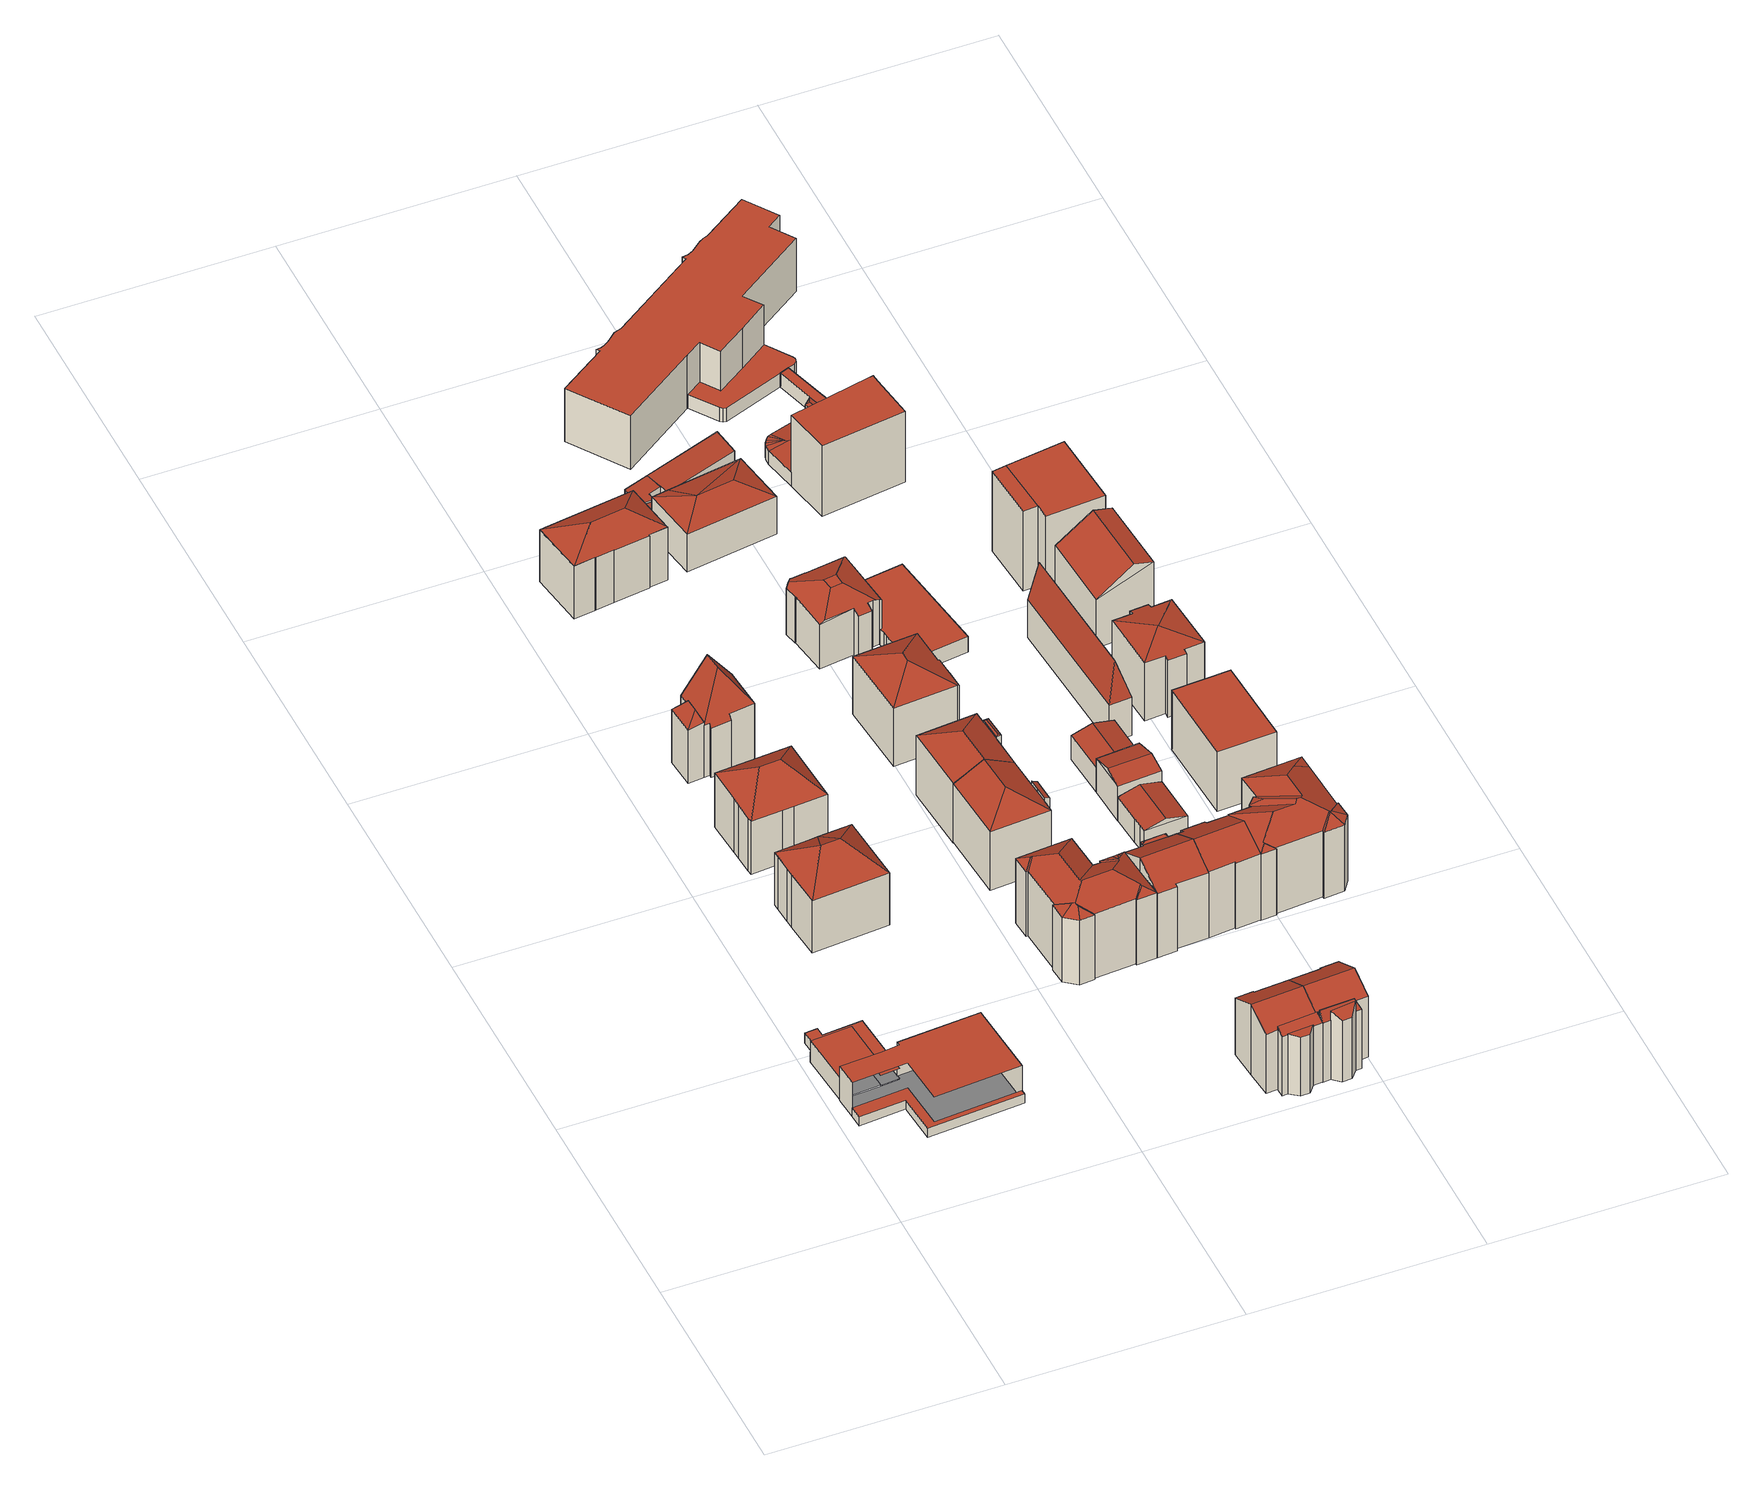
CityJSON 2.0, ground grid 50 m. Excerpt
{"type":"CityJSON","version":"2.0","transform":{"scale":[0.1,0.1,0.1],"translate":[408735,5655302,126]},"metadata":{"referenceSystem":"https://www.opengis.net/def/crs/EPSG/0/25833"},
"CityObjects":{
"building1":{"type":"Building","attributes":{"name":"St. Antonius","Gemeindeschluessel":14612000,"QualitaetDacherkennung":100,"Geometrietyp2DReferenz":"3000","function":"31001_3041","roofType":"9999"},"children":["building1-1","building1-2","building1-3","building1-4"]},
"building1-1":{"type":"BuildingPart","attributes":{"Dachtyp_tdc":"tdcPolyFlatRoof","Dachneigung":0,"QualitaetDacherkennung":100,"Geometrietyp2DReferenz":"3000","measuredHeight":2.23,"roofType":"1000"},"parents":["building1"],"geometry":[{"type":"MultiSurface","lod":"2","boundaries":[[[0,1,2,3]],[[1,4,5,2]],[[4,6,7,5]],[[6,8,9,7]],[[8,10,11,9]],[[10,8,6,4,1,0,12,13]],[[14,15,3,2,5,7,9,11]]],"semantics":{"surfaces":[{"type":"WallSurface"},{"type":"RoofSurface"},{"type":"GroundSurface"}],"values":[0,0,0,0,0,1,2]}}]},
"building1-2":{"type":"BuildingPart","attributes":{"Dachtyp_tdc":"tdcPolyFlatRoof","Dachneigung":0,"QualitaetDacherkennung":100,"Geometrietyp2DReferenz":"3000","measuredHeight":8.76,"roofType":"1000"},"parents":["building1"],"geometry":[{"type":"MultiSurface","lod":"2","boundaries":[[[16,17,18,19,20,11,10]],[[21,22,23,24,25,26]],[[22,27,0,3,23]],[[28,29,27,22,21,30,31,17,16]],[[11,20,32,33,24,23,3,15,14]]],"semantics":{"surfaces":[{"type":"WallSurface"},{"type":"RoofSurface"},{"type":"GroundSurface"}],"values":[0,0,0,1,2]}}]},
"building1-3":{"type":"BuildingPart","attributes":{"Dachtyp_tdc":"tdcPolyFlatRoof","Dachneigung":0,"QualitaetDacherkennung":100,"Geometrietyp2DReferenz":"3000","measuredHeight":5.41,"roofType":"1000"},"parents":["building1"],"geometry":[{"type":"MultiSurface","lod":"2","boundaries":[[[18,34,35,36,19]],[[34,18,37,38]],[[39,40,19,36]]],"semantics":{"surfaces":[{"type":"WallSurface"},{"type":"RoofSurface"},{"type":"GroundSurface"}],"values":[0,1,2]}}]},
"building1-4":{"type":"BuildingPart","attributes":{"Dachtyp_tdc":"tdcPolyFlatRoof","Dachneigung":0,"QualitaetDacherkennung":100,"Geometrietyp2DReferenz":"3000","measuredHeight":2.57,"roofType":"1000"},"parents":["building1"],"geometry":[{"type":"MultiSurface","lod":"2","boundaries":[[[35,41,42,43,36]],[[41,44,45,42]],[[44,46,47,45]],[[46,48,49,47]],[[48,50,51,49]],[[50,52,53,51]],[[52,26,25,53]],[[54,55,26,52,50,48,46,44,41,35,56]],[[57,43,42,45,47,49,51,53,25,58,59]]],"semantics":{"surfaces":[{"type":"WallSurface"},{"type":"RoofSurface"},{"type":"GroundSurface"}],"values":[0,0,0,0,0,0,0,1,2]}}]},
"building2":{"type":"Building","attributes":{"Dachtyp_tdc":"tdcFreeFormRoof","Gemeindeschluessel":14612000,"Dachneigung":34.08,"QualitaetDacherkennung":68,"Geometrietyp2DReferenz":"3000","measuredHeight":18.73,"function":"31001_9998","roofType":"5000"},"geometry":[{"type":"Solid","lod":"2","boundaries":[[[[60,61,62,63]],[[61,64,65,62]],[[64,66,67,65]],[[66,68,69,67]],[[68,70,71,69]],[[70,72,73,71]],[[72,74,75,73]],[[74,76,77,75]],[[76,60,63,77]],[[78,79,70]],[[72,80,81,82,83,84]],[[78,85,79]],[[85,80,79]],[[80,85,86,81]],[[70,79,80,72]],[[61,81,86,64]],[[64,86,85,66]],[[76,83,82,60]],[[74,84,83,76]],[[60,82,81,61]],[[66,85,78,68]],[[68,78,70]],[[72,84,74]],[[63,62,65,67,69,71,73,75,77]]]],"semantics":{"surfaces":[{"type":"WallSurface"},{"type":"RoofSurface"},{"type":"GroundSurface"}],"values":[[0,0,0,0,0,0,0,0,0,1,1,1,1,1,1,0,0,0,0,0,0,0,0,2]]}}]},
"building3":{"type":"Building","attributes":{"Dachtyp_tdc":"tdcHipRoof","Gemeindeschluessel":14612000,"Dachneigung":34.08,"QualitaetDacherkennung":71,"Geometrietyp2DReferenz":"3000","measuredHeight":18.84,"function":"31001_9998","roofType":"3200"},"geometry":[{"type":"Solid","lod":"2","boundaries":[[[[87,88,89,90]],[[88,91,92,89]],[[91,93,94,92]],[[93,95,96,94]],[[95,97,98,96]],[[97,99,100,98]],[[99,101,102,100]],[[101,103,104,102]],[[103,87,90,104]],[[99,97,105]],[[95,93,91,88,87,106]],[[97,95,106,105]],[[87,103,101,99,105,106]],[[90,89,92,94,96,98,100,102,104]]]],"semantics":{"surfaces":[{"type":"WallSurface"},{"type":"RoofSurface"},{"type":"GroundSurface"}],"values":[[0,0,0,0,0,0,0,0,0,1,1,1,1,2]]}}]},
"building4":{"type":"Building","attributes":{"Gemeindeschluessel":14612000,"Geometrietyp2DReferenz":"3000","function":"31001_9998","roofType":"9999"},"children":["building4-1","building4-2"]},
"building4-1":{"type":"BuildingPart","attributes":{"Dachtyp_tdc":"tdcHipAndGableRoof","Dachneigung":54.53,"QualitaetDacherkennung":69,"Geometrietyp2DReferenz":"3000","measuredHeight":21.55,"roofType":"5000"},"parents":["building4"],"geometry":[{"type":"MultiSurface","lod":"2","boundaries":[[[107,108,109,110]],[[108,111,112,109]],[[111,113,114,112]],[[113,115,116,114]],[[115,117,118,116]],[[117,119,120,118]],[[119,121,122,120]],[[123,124,125,126]],[[124,107,110,125]],[[121,119,117,115,113,111,127]],[[111,108,107,127]],[[107,124,123,121,127]],[[110,109,112,114,116,118,120,122,126,125]]],"semantics":{"surfaces":[{"type":"WallSurface"},{"type":"RoofSurface"},{"type":"GroundSurface"}],"values":[0,0,0,0,0,0,0,0,0,1,1,1,2]}}]},
"building4-2":{"type":"BuildingPart","attributes":{"Dachtyp_tdc":"tdcHipRoof","Dachneigung":50.1,"QualitaetDacherkennung":57,"Geometrietyp2DReferenz":"3000","measuredHeight":16.52,"roofType":"3200"},"parents":["building4"],"geometry":[{"type":"MultiSurface","lod":"2","boundaries":[[[128,122,121]],[[128,129,130,122]],[[129,131,132,130]],[[131,133,123,126,132]],[[133,131,134]],[[129,128,135]],[[131,129,135,134]],[[128,133,134,135]],[[126,122,130,132]]],"semantics":{"surfaces":[{"type":"WallSurface"},{"type":"RoofSurface"},{"type":"GroundSurface"}],"values":[0,0,0,0,1,1,1,1,2]}}]},
"building5":{"type":"Building","attributes":{"Dachtyp_tdc":"tdcFreeFormRoof","Gemeindeschluessel":14612000,"Dachneigung":26.34,"QualitaetDacherkennung":40,"Geometrietyp2DReferenz":"3000","measuredHeight":16.52,"function":"31001_9998","roofType":"5000"},"geometry":[{"type":"Solid","lod":"2","boundaries":[[[[136,137,138,139]],[[137,140,141,138]],[[140,142,143,141]],[[142,144,145,143]],[[144,146,147,145]],[[146,148,149,147]],[[148,150,151,149]],[[150,152,153,151]],[[152,154,155,153]],[[154,156,157,155]],[[158,140,137,159]],[[160,154,161]],[[162,154,160]],[[154,162,156]],[[160,159,137,136,162]],[[159,160,161,152,150,148,146,144,142,158]],[[142,140,158]],[[154,152,161]],[[136,156,162]],[[157,139,138,141,143,145,147,149,151,153,155]],[[156,136,139,157]]]],"semantics":{"surfaces":[{"type":"WallSurface"},{"type":"RoofSurface"},{"type":"GroundSurface"}],"values":[[0,0,0,0,0,0,0,0,0,0,1,1,1,1,1,1,0,0,0,2,0]]}}]},
"building6":{"type":"Building","attributes":{"Dachtyp_tdc":"tdcFreeFormRoof","Gemeindeschluessel":14612000,"Dachneigung":29.99,"QualitaetDacherkennung":60,"Geometrietyp2DReferenz":"3000","measuredHeight":20.24,"function":"31001_9998","roofType":"5000"},"geometry":[{"type":"Solid","lod":"2","boundaries":[[[[163,164,165,166,167]],[[163,167,168]],[[164,163,168,169]],[[170,171,172,165,164,169,173]],[[174,170,173,175]],[[174,175,176]],[[177,178,170,174,176,179]],[[177,179,180]],[[178,177,180,181]],[[182,183,171,170,178,181,184]],[[185,182,184,186]],[[185,186,187]],[[188,189,190,183,182,185,187,191]],[[188,191,192]],[[192,189,188]],[[193,189,192]],[[194,189,193]],[[189,194,195]],[[190,189,195,196]],[[197,198,199,200,201,202,203,204,205,206,207,208,209,210,211,212,213,214,215,216]],[[195,194,198,197]],[[194,193,199,198]],[[193,192,200,199]],[[192,191,201,200]],[[191,187,202,201]],[[187,186,203,202]],[[186,184,204,203]],[[184,181,205,204]],[[181,180,206,205]],[[180,179,207,206]],[[179,176,208,207]],[[176,175,209,208]],[[175,173,210,209]],[[173,169,211,210]],[[169,168,212,211]],[[168,167,213,212]],[[167,166,214,213]],[[166,217,215,214]],[[217,196,216,215]],[[196,195,197,216]],[[172,171,183,190,196,217]],[[165,172,217,166]]]],"semantics":{"surfaces":[{"type":"RoofSurface"},{"type":"GroundSurface"},{"type":"WallSurface"}],"values":[[0,0,0,0,0,0,0,0,0,0,0,0,0,0,0,0,0,0,0,1,2,2,2,2,2,2,2,2,2,2,2,2,2,2,2,2,2,2,2,2,0,0]]}}]},
"building7":{"type":"Building","attributes":{"Gemeindeschluessel":14612000,"Geometrietyp2DReferenz":"3000","function":"31001_9998","roofType":"9999"},"children":["building7-1","building7-2"]},
"building7-1":{"type":"BuildingPart","attributes":{"Dachtyp_tdc":"tdcPolyFlatRoof","Dachneigung":27.65,"QualitaetDacherkennung":46,"Geometrietyp2DReferenz":"3000","measuredHeight":16.18,"roofType":"2100"},"parents":["building7"],"geometry":[{"type":"MultiSurface","lod":"2","boundaries":[[[218,219,220,221,222]],[[223,224,225]],[[223,226,227,224]],[[226,218,222,227]],[[226,223,219,218]],[[222,221,224,227]]],"semantics":{"surfaces":[{"type":"WallSurface"},{"type":"RoofSurface"},{"type":"GroundSurface"}],"values":[0,0,0,0,1,2]}}]},
"building7-2":{"type":"BuildingPart","attributes":{"Dachtyp_tdc":"tdcHipAndGableRoof","Dachneigung":28.61,"QualitaetDacherkennung":65,"Geometrietyp2DReferenz":"3000","measuredHeight":18.64,"roofType":"5000"},"parents":["building7"],"geometry":[{"type":"MultiSurface","lod":"2","boundaries":[[[228,225,224,229]],[[220,230,231,221]],[[230,232,233,231]],[[232,234,235,233]],[[234,236,237,235]],[[236,228,229,237]],[[232,230,238]],[[230,220,225,228,236,238]],[[236,234,232,238]],[[229,224,221,231,233,235,237]]],"semantics":{"surfaces":[{"type":"WallSurface"},{"type":"RoofSurface"},{"type":"GroundSurface"}],"values":[0,0,0,0,0,0,1,1,1,2]}}]},
"building8":{"type":"Building","attributes":{"Gemeindeschluessel":14612000,"Geometrietyp2DReferenz":"3000","function":"31001_9998","roofType":"9999"},"children":["building8-1","building8-2","building8-3"]},
"building8-1":{"type":"BuildingPart","attributes":{"Dachtyp_tdc":"tdcPolyFlatRoof","Dachneigung":26.76,"QualitaetDacherkennung":54,"Geometrietyp2DReferenz":"3000","measuredHeight":16.3,"roofType":"2100"},"parents":["building8"],"geometry":[{"type":"MultiSurface","lod":"2","boundaries":[[[239,240,241,242]],[[240,243,244,245,241]],[[246,247,248,249,250]],[[247,251,252,248]],[[247,246,243,240,239,251]],[[242,241,245,249,248,252]]],"semantics":{"surfaces":[{"type":"WallSurface"},{"type":"RoofSurface"},{"type":"GroundSurface"}],"values":[0,0,0,0,1,2]}}]},
"building8-2":{"type":"BuildingPart","attributes":{"Dachtyp_tdc":"tdcGableRoof","Dachneigung":28.64,"QualitaetDacherkennung":62,"Geometrietyp2DReferenz":"3000","measuredHeight":18.33,"roofType":"3100"},"parents":["building8"],"geometry":[{"type":"MultiSurface","lod":"2","boundaries":[[[253,254,255,256]],[[254,257,258,255]],[[257,250,249,258]],[[244,259,260,245]],[[259,261,262,260]],[[261,263,264,262]],[[263,265,266,264]],[[265,253,256,266]],[[261,259,244,250,257]],[[257,254,253,265,263,261]],[[256,255,258,249,245,260,262,264,266]]],"semantics":{"surfaces":[{"type":"WallSurface"},{"type":"RoofSurface"},{"type":"GroundSurface"}],"values":[0,0,0,0,0,0,0,0,1,1,2]}}]},
"building8-3":{"type":"BuildingPart","attributes":{"Dachtyp_tdc":"tdcPolyFlatRoof","Dachneigung":13.44,"QualitaetDacherkennung":53,"Geometrietyp2DReferenz":"3000","measuredHeight":15.56,"roofType":"2100"},"parents":["building8"],"geometry":[{"type":"MultiSurface","lod":"2","boundaries":[[[267,252,251]],[[267,268,269,252]],[[268,270,271,269]],[[270,272,239,242,271]],[[272,270,268,267]],[[252,269,271,242]]],"semantics":{"surfaces":[{"type":"WallSurface"},{"type":"RoofSurface"},{"type":"GroundSurface"}],"values":[0,0,0,0,1,2]}}]},
"building9":{"type":"Building","attributes":{"Gemeindeschluessel":14612000,"Geometrietyp2DReferenz":"3000","function":"31001_9998","roofType":"9999"},"children":["building9-1","building9-2"]},
"building9-1":{"type":"BuildingPart","attributes":{"Dachtyp_tdc":"tdcHipAndGableRoof","Dachneigung":27.11,"QualitaetDacherkennung":59,"Geometrietyp2DReferenz":"3000","measuredHeight":18.7,"roofType":"5000"},"parents":["building9"],"geometry":[{"type":"MultiSurface","lod":"2","boundaries":[[[273,228,274,275]],[[228,276,277,274]],[[276,278,279,277]],[[278,280,281,279]],[[280,282,283,281]],[[282,284,285,283]],[[282,280,286]],[[280,278,276,286]],[[276,228,273,284,282,286]],[[274,277,279,281,283,285,275]]],"semantics":{"surfaces":[{"type":"WallSurface"},{"type":"RoofSurface"},{"type":"GroundSurface"}],"values":[0,0,0,0,0,0,1,1,1,2]}}]},
"building9-2":{"type":"BuildingPart","attributes":{"Dachtyp_tdc":"tdcFreeFormRoof","Dachneigung":26.53,"QualitaetDacherkennung":55,"Geometrietyp2DReferenz":"3000","measuredHeight":16.13,"roofType":"5000"},"parents":["building9"],"geometry":[{"type":"MultiSurface","lod":"2","boundaries":[[[287,288,289,285,284]],[[288,290,291,289]],[[290,292,273,275,291]],[[293,292,290]],[[294,293,290,288]],[[294,288,287]],[[293,294,287,292]],[[285,289,291,275]]],"semantics":{"surfaces":[{"type":"WallSurface"},{"type":"RoofSurface"},{"type":"GroundSurface"}],"values":[0,0,0,1,1,1,1,2]}}]},
"building10":{"type":"Building","attributes":{"Dachtyp_tdc":"tdcHipRoof","Gemeindeschluessel":14612000,"Dachneigung":27.75,"QualitaetDacherkennung":67,"Geometrietyp2DReferenz":"3000","measuredHeight":18.7,"function":"31001_9998","roofType":"3200"},"geometry":[{"type":"Solid","lod":"2","boundaries":[[[[295,296,297,298]],[[296,299,300,297]],[[299,301,302,300]],[[301,303,304,302]],[[303,305,306,304]],[[305,307,308,306]],[[307,309,310,308]],[[309,311,312,310]],[[311,313,314,312]],[[313,295,298,314]],[[305,303,315]],[[309,307,316]],[[303,301,299,296,295,313,311,309,316,315]],[[307,305,315,316]],[[298,297,300,302,304,306,308,310,312,314]]]],"semantics":{"surfaces":[{"type":"WallSurface"},{"type":"RoofSurface"},{"type":"GroundSurface"}],"values":[[0,0,0,0,0,0,0,0,0,0,1,1,1,1,2]]}}]},
"building11":{"type":"Building","attributes":{"Dachtyp_tdc":"tdcPolyFlatRoof","Gemeindeschluessel":14612000,"Dachneigung":3.18,"QualitaetDacherkennung":64,"Geometrietyp2DReferenz":"3000","measuredHeight":3.11,"function":"31001_9998","roofType":"2100"},"geometry":[{"type":"Solid","lod":"2","boundaries":[[[[317,318,319,320]],[[318,321,322,319]],[[321,323,324,322]],[[323,317,320,324]],[[323,321,318,317]],[[320,319,322,324]]]],"semantics":{"surfaces":[{"type":"WallSurface"},{"type":"RoofSurface"},{"type":"GroundSurface"}],"values":[[0,0,0,0,1,2]]}}]},
"building12":{"type":"Building","attributes":{"Gemeindeschluessel":14612000,"Geometrietyp2DReferenz":"3000","function":"31001_9998","roofType":"9999"},"children":["building12-1","building12-2"]},
"building12-1":{"type":"BuildingPart","attributes":{"Dachtyp_tdc":"tdcFreeFormRoof","Dachneigung":39.97,"QualitaetDacherkennung":19,"Geometrietyp2DReferenz":"3000","measuredHeight":17.16,"roofType":"5000"},"parents":["building12"],"geometry":[{"type":"MultiSurface","lod":"2","boundaries":[[[325,326,327,328,329]],[[326,330,331,327]],[[330,332,333,334,331]],[[335,332,330]],[[336,335,330,326]],[[336,326,325]],[[335,336,325,332]],[[328,327,331,334]]],"semantics":{"surfaces":[{"type":"WallSurface"},{"type":"RoofSurface"},{"type":"GroundSurface"}],"values":[0,0,0,1,1,1,1,2]}}]},
"building12-2":{"type":"BuildingPart","attributes":{"Dachtyp_tdc":"tdcGableRoof","Dachneigung":30.26,"QualitaetDacherkennung":67,"Geometrietyp2DReferenz":"3000","measuredHeight":20.39,"roofType":"3100"},"parents":["building12"],"geometry":[{"type":"MultiSurface","lod":"2","boundaries":[[[337,338,202,339]],[[338,340,341,202]],[[340,342,201,341]],[[342,343,344,201]],[[343,345,346,344]],[[345,329,328,346]],[[333,347,334]],[[347,348,349,334]],[[348,350,351,349]],[[350,352,353,351]],[[352,354,355,353]],[[354,337,339,355]],[[350,348,347,333,329,345,343,342,340]],[[340,338,337,354,352,350]],[[339,202,341,201,344,346,328,334,349,351,353,355]]],"semantics":{"surfaces":[{"type":"WallSurface"},{"type":"RoofSurface"},{"type":"GroundSurface"}],"values":[0,0,0,0,0,0,0,0,0,0,0,0,1,1,2]}}]},
"building13":{"type":"Building","attributes":{"Gemeindeschluessel":14612000,"Geometrietyp2DReferenz":"3000","function":"31001_9998","roofType":"9999"},"children":["building13-1","building13-2","building13-3"]},
"building13-1":{"type":"BuildingPart","attributes":{"Dachtyp_tdc":"tdcPolyFlatRoof","Dachneigung":52.59,"QualitaetDacherkennung":37,"Geometrietyp2DReferenz":"3000","measuredHeight":17.88,"roofType":"2100"},"parents":["building13"],"geometry":[{"type":"MultiSurface","lod":"2","boundaries":[[[356,357,358,359]],[[357,360,358]],[[361,362,363,364,365]],[[362,356,359,363]],[[362,361,357,356]],[[359,358,364,363]]],"semantics":{"surfaces":[{"type":"WallSurface"},{"type":"RoofSurface"},{"type":"GroundSurface"}],"values":[0,0,0,0,1,2]}}]},
"building13-2":{"type":"BuildingPart","attributes":{"Dachtyp_tdc":"tdcGableRoof","Dachneigung":28.46,"QualitaetDacherkennung":56,"Geometrietyp2DReferenz":"3000","measuredHeight":18.31,"roofType":"3100"},"parents":["building13"],"geometry":[{"type":"MultiSurface","lod":"2","boundaries":[[[366,257,367,368,369]],[[257,254,370,367]],[[254,371,372,370]],[[371,373,374,372]],[[373,375,376,374]],[[375,377,378,376]],[[377,379,380,378]],[[379,381,382,380]],[[381,383,384,385,382]],[[379,377,375,373,371,254,257]],[[257,366,383,381,379]],[[368,367,370,372,374,376,378,380,382,385]]],"semantics":{"surfaces":[{"type":"WallSurface"},{"type":"RoofSurface"},{"type":"GroundSurface"}],"values":[0,0,0,0,0,0,0,0,0,1,1,2]}}]},
"building13-3":{"type":"BuildingPart","attributes":{"Dachtyp_tdc":"tdcFreeFormRoof","Dachneigung":65.44,"QualitaetDacherkennung":19,"Geometrietyp2DReferenz":"3000","measuredHeight":17.58,"roofType":"5000"},"parents":["building13"],"geometry":[{"type":"MultiSurface","lod":"2","boundaries":[[[360,386,387,358]],[[386,388,389,387]],[[388,369,368,389]],[[384,390,391,385]],[[390,365,364,391]],[[390,384,392]],[[384,369,388,392]],[[388,386,360,365,390,392]],[[358,387,389,368,385,391,364]]],"semantics":{"surfaces":[{"type":"WallSurface"},{"type":"RoofSurface"},{"type":"GroundSurface"}],"values":[0,0,0,0,0,1,1,1,2]}}]},
"building14":{"type":"Building","attributes":{"Dachtyp_tdc":"tdcFreeFormRoof","Gemeindeschluessel":14612000,"Dachneigung":26,"QualitaetDacherkennung":47,"Geometrietyp2DReferenz":"3000","measuredHeight":14.31,"function":"31001_9998","roofType":"5000"},"geometry":[{"type":"Solid","lod":"2","boundaries":[[[[393,394,395,396]],[[394,397,398,395]],[[397,399,400,398]],[[399,401,402,400]],[[401,403,404,402]],[[403,405,406,404]],[[405,407,408,406]],[[407,409,410,408]],[[409,411,412,410]],[[411,413,414,412]],[[413,415,416,414]],[[415,417,418,416]],[[417,419,420,418]],[[419,421,422,420]],[[421,423,424,422]],[[423,425,426,424]],[[425,393,396,426]],[[411,409,427,428,429,430,419,417,415,413]],[[430,429,431,432,393,425,423,421]],[[431,433,434,401,399,397,394,432]],[[427,407,405,403,434,433,428]],[[429,428,433,431]],[[394,393,432]],[[403,401,434]],[[409,407,427]],[[421,419,430]],[[396,395,398,400,402,404,406,408,410,412,414,416,418,420,422,424,426]]]],"semantics":{"surfaces":[{"type":"WallSurface"},{"type":"RoofSurface"},{"type":"GroundSurface"}],"values":[[0,0,0,0,0,0,0,0,0,0,0,0,0,0,0,0,0,1,1,1,1,1,0,0,0,0,2]]}}]},
"building15":{"type":"Building","attributes":{"Dachtyp_tdc":"tdcFreeFormRoof","Gemeindeschluessel":14612000,"Dachneigung":18.46,"QualitaetDacherkennung":50,"Geometrietyp2DReferenz":"3000","measuredHeight":11.75,"function":"31001_9998","roofType":"5000"},"geometry":[{"type":"Solid","lod":"2","boundaries":[[[[435,436,437,438]],[[436,439,440,437]],[[439,441,442,440]],[[441,443,444,442]],[[443,435,438,444]],[[445,446,441,439]],[[445,439,436]],[[436,446,445]],[[435,446,436]],[[446,435,443]],[[446,443,441]],[[438,437,440,442,444]]]],"semantics":{"surfaces":[{"type":"WallSurface"},{"type":"RoofSurface"},{"type":"GroundSurface"}],"values":[[0,0,0,0,0,1,1,1,1,1,1,2]]}}]},
"building16":{"type":"Building","attributes":{"Gemeindeschluessel":14612000,"Geometrietyp2DReferenz":"3000","function":"31001_9998","roofType":"9999"},"children":["building16-1","building16-2"]},
"building16-1":{"type":"BuildingPart","attributes":{"Dachtyp_tdc":"tdcPolyFlatRoof","Dachneigung":4.88,"QualitaetDacherkennung":73,"Geometrietyp2DReferenz":"3000","measuredHeight":4.21,"roofType":"2100"},"parents":["building16"],"geometry":[{"type":"MultiSurface","lod":"2","boundaries":[[[447,448,449,450]],[[448,451,452,449]],[[451,453,454,452]],[[453,455,456,454]],[[455,457,456]],[[455,453,451,448,447]],[[450,449,452,454,456]]],"semantics":{"surfaces":[{"type":"WallSurface"},{"type":"RoofSurface"},{"type":"GroundSurface"}],"values":[0,0,0,0,0,1,2]}}]},
"building16-2":{"type":"BuildingPart","attributes":{"Dachtyp_tdc":"tdcPolyFlatRoof","Dachneigung":6.79,"QualitaetDacherkennung":62,"Geometrietyp2DReferenz":"3000","measuredHeight":4.2,"roofType":"2100"},"parents":["building16"],"geometry":[{"type":"MultiSurface","lod":"2","boundaries":[[[458,447,450,459]],[[457,460,461,456]],[[460,462,463,461]],[[462,464,465,463]],[[464,458,459,465]],[[464,462,460,457,447,458]],[[459,450,456,461,463,465]]],"semantics":{"surfaces":[{"type":"WallSurface"},{"type":"RoofSurface"},{"type":"GroundSurface"}],"values":[0,0,0,0,0,1,2]}}]},
"building17":{"type":"Building","attributes":{"Dachtyp_tdc":"tdcFreeFormRoof","Gemeindeschluessel":14612000,"Dachneigung":29.73,"QualitaetDacherkennung":51,"Geometrietyp2DReferenz":"3000","measuredHeight":20.38,"function":"31001_9998","roofType":"5000"},"geometry":[{"type":"Solid","lod":"2","boundaries":[[[[348,466,467,468]],[[466,469,470,467]],[[469,471,472,470]],[[471,473,474,472]],[[473,475,476,474]],[[475,477,478,476]],[[477,479,480,478]],[[479,481,482,480]],[[481,483,484,482]],[[483,348,468,484]],[[485,475,473,471,469,466,348,486]],[[479,477,485,486,483,481]],[[477,475,485]],[[348,483,486]],[[468,467,470,472,474,476,478,480,482,484]]]],"semantics":{"surfaces":[{"type":"WallSurface"},{"type":"RoofSurface"},{"type":"GroundSurface"}],"values":[[0,0,0,0,0,0,0,0,0,0,1,1,0,0,2]]}}]},
"building18":{"type":"Building","attributes":{"Dachtyp_tdc":"tdcFreeFormRoof","Gemeindeschluessel":14612000,"Dachneigung":15.62,"QualitaetDacherkennung":80,"Geometrietyp2DReferenz":"3000","measuredHeight":7.48,"function":"31001_9998","roofType":"5000"},"geometry":[{"type":"Solid","lod":"2","boundaries":[[[[487,488,489,490]],[[488,491,492,489]],[[491,493,494,492]],[[493,495,496,494]],[[495,497,498,496]],[[497,487,490,498]],[[499,487,497,500]],[[488,499,500,495,493,491]],[[488,487,499]],[[497,495,500]],[[490,489,492,494,496,498]]]],"semantics":{"surfaces":[{"type":"WallSurface"},{"type":"RoofSurface"},{"type":"GroundSurface"}],"values":[[0,0,0,0,0,0,1,1,0,0,2]]}}]},
"building19":{"type":"Building","attributes":{"Dachtyp_tdc":"tdcPolyFlatRoof","Gemeindeschluessel":14612000,"Dachneigung":0,"QualitaetDacherkennung":43,"Geometrietyp2DReferenz":"3000","measuredHeight":3.98,"function":"31001_9998","roofType":"1000"},"geometry":[{"type":"Solid","lod":"2","boundaries":[[[[501,502,503,504]],[[502,505,506,503]],[[505,507,508,506]],[[507,509,510,508]],[[509,511,512,510]],[[511,513,514,512]],[[513,515,516,514]],[[515,501,504,516]],[[515,513,511,509,507,505,502,501]],[[504,503,506,508,510,512,514,516]]]],"semantics":{"surfaces":[{"type":"WallSurface"},{"type":"RoofSurface"},{"type":"GroundSurface"}],"values":[[0,0,0,0,0,0,0,0,1,2]]}}]},
"building20":{"type":"Building","attributes":{"Dachtyp_tdc":"tdcGableRoof","Gemeindeschluessel":14612000,"Dachneigung":15.88,"QualitaetDacherkennung":89,"Geometrietyp2DReferenz":"3000","measuredHeight":10.04,"function":"31001_9998","roofType":"3100"},"geometry":[{"type":"Solid","lod":"2","boundaries":[[[[517,518,519,520]],[[518,521,522,519]],[[521,523,524,522]],[[523,517,520,524]],[[521,518,525]],[[517,523,526]],[[518,517,526,525]],[[523,521,525,526]],[[520,519,522,524]]]],"semantics":{"surfaces":[{"type":"WallSurface"},{"type":"RoofSurface"},{"type":"GroundSurface"}],"values":[[0,0,0,0,0,0,1,1,2]]}}]},
"building21":{"type":"Building","attributes":{"Dachtyp_tdc":"tdcGableRoof","Gemeindeschluessel":14612000,"Dachneigung":15.5,"QualitaetDacherkennung":80,"Geometrietyp2DReferenz":"3000","measuredHeight":7.54,"function":"31001_9998","roofType":"3100"},"geometry":[{"type":"Solid","lod":"2","boundaries":[[[[527,528,524,529]],[[528,530,522,524]],[[530,531,532,522]],[[531,527,529,532]],[[530,528,533]],[[527,531,534]],[[528,527,534,533]],[[531,530,533,534]],[[529,524,522,532]]]],"semantics":{"surfaces":[{"type":"WallSurface"},{"type":"RoofSurface"},{"type":"GroundSurface"}],"values":[[0,0,0,0,0,0,1,1,2]]}}]},
"building22":{"type":"Building","attributes":{"Dachtyp_tdc":"tdcFreeFormRoof","Gemeindeschluessel":14612000,"Dachneigung":27.2,"QualitaetDacherkennung":44,"Geometrietyp2DReferenz":"3000","measuredHeight":20.57,"function":"31001_9998","roofType":"5000"},"geometry":[{"type":"Solid","lod":"2","boundaries":[[[[535,536,537,538,539]],[[535,539,540]],[[541,535,540,542]],[[541,542,543]],[[536,535,541,543,544]],[[545,546,547,548,537,536,544,549]],[[545,549,550]],[[546,545,550,551]],[[547,546,551,552]],[[553,554,548,547,552,555]],[[553,555,556]],[[557,554,553,556,558]],[[559,560,561,562,563,564,565,566,567,568,569,570,571,572,573,574,575]],[[556,555,560,559]],[[555,552,561,560]],[[552,551,562,561]],[[551,550,563,562]],[[550,549,564,563]],[[549,544,565,564]],[[544,543,566,565]],[[543,542,567,566]],[[542,540,568,567]],[[540,539,569,568]],[[539,538,570,569]],[[538,576,571,570]],[[576,577,572,571]],[[577,578,573,572]],[[578,579,574,573]],[[579,558,575,574]],[[558,556,559,575]],[[580,557,558,579]],[[581,582,580,579,578]],[[581,578,577]],[[582,581,577,576]],[[537,548,554,557,580,582,576,538]]]],"semantics":{"surfaces":[{"type":"RoofSurface"},{"type":"GroundSurface"},{"type":"WallSurface"}],"values":[[0,0,0,0,0,0,0,0,0,0,0,0,1,2,2,2,2,2,2,2,2,2,2,2,2,2,2,2,2,2,0,0,0,0,0]]}}]},
"building23":{"type":"Building","attributes":{"Dachtyp_tdc":"tdcFreeFormRoof","Gemeindeschluessel":14612000,"Dachneigung":73.71,"QualitaetDacherkennung":4,"Geometrietyp2DReferenz":"3000","measuredHeight":18.34,"function":"31001_2463","roofType":"5000"},"geometry":[{"type":"Solid","lod":"2","boundaries":[[[[583,584,585,586]],[[584,587,588,585]],[[587,589,590,588]],[[589,583,586,590]],[[591,592,589,587]],[[591,587,584]],[[592,591,584,583]],[[592,583,589]],[[586,585,588,590]]]],"semantics":{"surfaces":[{"type":"WallSurface"},{"type":"RoofSurface"},{"type":"GroundSurface"}],"values":[[0,0,0,0,1,1,1,0,2]]}}]},
"building24":{"type":"Building","attributes":{"Dachtyp_tdc":"tdcPolyFlatRoof","Gemeindeschluessel":14612000,"Dachneigung":0,"QualitaetDacherkennung":0,"Geometrietyp2DReferenz":"3000","BezugspunktDach":"2000","measuredHeight":13.63,"function":"31001_9998"},"geometry":[{"type":"MultiSurface","lod":"2","boundaries":[[[593,594,595,596,597,598,599,600,601,602,603,604,605,606,607,608,609,610,611,612,613,614,615,616,617,618,619]],[[607,606,620,621]],[[606,605,622,620]],[[605,604,623,622]],[[604,603,624,623]],[[603,602,625,624]],[[602,601,626,625]],[[601,600,627,626]],[[600,599,628,627]],[[599,598,629,628]],[[598,597,630,629]],[[597,596,631,630]],[[596,595,632,631]],[[595,594,633,632]],[[594,593,634,633]],[[593,619,635,634]],[[619,618,636,635]],[[618,617,637,636]],[[617,616,638,637]],[[616,615,639,638]],[[615,614,640,639]],[[614,613,641,640]],[[613,612,642,641]],[[612,611,643,642]],[[611,610,644,643]],[[610,609,645,644]],[[609,608,646,645]],[[608,607,621,646]],[[635,636,637,638,639,640,641,642,643,644,645,646,621,620,622,623,624,625,626,627,628,629,630,631,632,633,634]]],"semantics":{"surfaces":[{"type":"RoofSurface"},{"type":"WallSurface"},{"type":"GroundSurface"}],"values":[0,1,1,1,1,1,1,1,1,1,1,1,1,1,1,1,1,1,1,1,1,1,1,1,1,1,1,1,2]}}]},
"building25":{"type":"Building","attributes":{"Dachtyp_tdc":"tdcPolyFlatRoof","Gemeindeschluessel":14612000,"Dachneigung":0,"QualitaetDacherkennung":58,"Geometrietyp2DReferenz":"3000","measuredHeight":3.51,"function":"31001_9998","roofType":"1000"},"geometry":[{"type":"Solid","lod":"2","boundaries":[[[[647,648,649,650]],[[648,651,652,649]],[[651,653,654,652]],[[653,655,656,654]],[[655,657,658,656]],[[657,659,660,658]],[[659,661,662,660]],[[661,663,664,662]],[[663,665,666,664]],[[665,667,668,666]],[[667,669,670,668]],[[669,671,672,670]],[[671,673,674,672]],[[673,647,650,674]],[[673,671,669,667,665,663,661,659,657,655,653,651,648,647]],[[650,649,652,654,656,658,660,662,664,666,668,670,672,674]]]],"semantics":{"surfaces":[{"type":"WallSurface"},{"type":"RoofSurface"},{"type":"GroundSurface"}],"values":[[0,0,0,0,0,0,0,0,0,0,0,0,0,0,1,2]]}}]},
"building26":{"type":"Building","attributes":{"Dachtyp_tdc":"tdcPolyFlatRoof","Gemeindeschluessel":14612000,"Dachneigung":0,"QualitaetDacherkennung":60,"Geometrietyp2DReferenz":"3000","measuredHeight":15.43,"function":"31001_9998","roofType":"1000"},"geometry":[{"type":"Solid","lod":"2","boundaries":[[[[675,676,677,678]],[[676,679,680,677]],[[679,681,682,680]],[[681,675,678,682]],[[681,679,676,675]],[[678,677,680,682]]]],"semantics":{"surfaces":[{"type":"WallSurface"},{"type":"RoofSurface"},{"type":"GroundSurface"}],"values":[[0,0,0,0,1,2]]}}]},
"building27":{"type":"Building","attributes":{"Gemeindeschluessel":14612000,"Geometrietyp2DReferenz":"3000","function":"31001_9998","roofType":"9999"},"children":["building27-1","building27-2","building27-3"]},
"building27-1":{"type":"BuildingPart","attributes":{"Dachtyp_tdc":"tdcPolyFlatRoof","Dachneigung":0,"QualitaetDacherkennung":61,"Geometrietyp2DReferenz":"3000","measuredHeight":3.55,"roofType":"1000"},"parents":["building27"],"geometry":[{"type":"MultiSurface","lod":"2","boundaries":[[[683,684,685,649]],[[684,686,687,685]],[[688,689,652,690,691]],[[689,683,649,652]],[[689,688,692,686,684,683]],[[649,685,687,693,690,652]]],"semantics":{"surfaces":[{"type":"WallSurface"},{"type":"RoofSurface"},{"type":"GroundSurface"}],"values":[0,0,0,0,1,2]}}]},
"building27-2":{"type":"BuildingPart","attributes":{"Dachtyp_tdc":"tdcFreeFormRoof","Dachneigung":11.13,"QualitaetDacherkennung":13,"Geometrietyp2DReferenz":"3000","measuredHeight":4.62,"roofType":"5000"},"parents":["building27"],"geometry":[{"type":"MultiSurface","lod":"2","boundaries":[[[694,695,696,687]],[[697,698,699,700]],[[698,701,702,699]],[[701,703,704,702]],[[703,705,706,704]],[[707,708,709,710,711,712,713,694,714,715]],[[708,716,709]],[[716,705,717,710,709]],[[705,703,718,717]],[[703,701,718]],[[701,698,711,710,717,718]],[[698,697,712,711]],[[697,695,713,712]],[[695,694,713]],[[714,691,719,715]],[[691,720,719]],[[720,707,715,719]],[[693,687,696,700,699,702,704,706,721,722,723,724,690]],[[705,716,721,706]],[[716,708,722,721]],[[708,707,723,722]],[[707,720,724,723]],[[720,691,690,724]]],"semantics":{"surfaces":[{"type":"WallSurface"},{"type":"RoofSurface"},{"type":"GroundSurface"}],"values":[0,0,0,0,0,1,1,1,1,1,1,1,1,1,1,1,1,2,0,0,0,0,0]}}]},
"building27-3":{"type":"BuildingPart","attributes":{"Dachtyp_tdc":"tdcPolyFlatRoof","Dachneigung":0,"QualitaetDacherkennung":55,"Geometrietyp2DReferenz":"3000","measuredHeight":18.12,"roofType":"1000"},"parents":["building27"],"geometry":[{"type":"MultiSurface","lod":"2","boundaries":[[[725,726,697,700,727]],[[728,729,730,696,695]],[[729,731,732,730]],[[731,733,734,732]],[[733,725,727,734]],[[733,731,729,728,726,725]],[[727,700,696,730,732,734]]],"semantics":{"surfaces":[{"type":"WallSurface"},{"type":"RoofSurface"},{"type":"GroundSurface"}],"values":[0,0,0,0,0,1,2]}}]},
"building28":{"type":"Building","attributes":{"Dachtyp_tdc":"tdcTentRoof","Gemeindeschluessel":14612000,"Dachneigung":12.35,"QualitaetDacherkennung":74,"Geometrietyp2DReferenz":"3000","measuredHeight":16.34,"function":"31001_9998","roofType":"3500"},"geometry":[{"type":"Solid","lod":"2","boundaries":[[[[735,736,737,738]],[[736,739,740,737]],[[739,741,742,740]],[[741,743,744,742]],[[743,745,746,744]],[[745,747,748,746]],[[747,749,750,748]],[[749,751,752,750]],[[751,753,754,752]],[[753,755,756,754]],[[755,757,758,756]],[[757,735,738,758]],[[743,741,739,736,735,757,759]],[[745,743,759]],[[755,753,751,749,747,745,759]],[[757,755,759]],[[738,737,740,742,744,746,748,750,752,754,756,758]]]],"semantics":{"surfaces":[{"type":"WallSurface"},{"type":"RoofSurface"},{"type":"GroundSurface"}],"values":[[0,0,0,0,0,0,0,0,0,0,0,0,1,1,1,1,2]]}}]},
"building29":{"type":"Building","attributes":{"Dachtyp_tdc":"tdcGableRoof","Gemeindeschluessel":14612000,"Dachneigung":35.52,"QualitaetDacherkennung":10,"Geometrietyp2DReferenz":"3000","measuredHeight":18.22,"function":"31001_9998","roofType":"3100"},"geometry":[{"type":"Solid","lod":"2","boundaries":[[[[760,761,762,763]],[[761,764,765,762]],[[764,766,767,765]],[[766,760,763,767]],[[764,761,768]],[[760,766,769]],[[761,760,769,768]],[[766,764,768,769]],[[763,762,765,767]]]],"semantics":{"surfaces":[{"type":"WallSurface"},{"type":"RoofSurface"},{"type":"GroundSurface"}],"values":[[0,0,0,0,0,0,1,1,2]]}}]},
"building30":{"type":"Building","attributes":{"Gemeindeschluessel":14612000,"Geometrietyp2DReferenz":"3000","function":"31001_9998","roofType":"9999"},"children":["building30-1","building30-2"]},
"building30-1":{"type":"BuildingPart","attributes":{"Dachtyp_tdc":"tdcPolyFlatRoof","Dachneigung":0,"QualitaetDacherkennung":74,"Geometrietyp2DReferenz":"3000","measuredHeight":20.69,"roofType":"1000"},"parents":["building30"],"geometry":[{"type":"MultiSurface","lod":"2","boundaries":[[[770,771,772,773]],[[774,775,776,777]],[[774,778,779,775]],[[778,770,773,779]],[[778,774,777,771,770]],[[773,772,776,775,779]]],"semantics":{"surfaces":[{"type":"WallSurface"},{"type":"RoofSurface"},{"type":"GroundSurface"}],"values":[0,0,0,0,1,2]}}]},
"building30-2":{"type":"BuildingPart","attributes":{"Dachtyp_tdc":"tdcPolyFlatRoof","Dachneigung":0,"QualitaetDacherkennung":64,"Geometrietyp2DReferenz":"3000","measuredHeight":20.62,"roofType":"1000"},"parents":["building30"],"geometry":[{"type":"MultiSurface","lod":"2","boundaries":[[[771,780,781,772]],[[780,782,783,781]],[[782,777,776,783]],[[777,782,780,771]],[[772,781,783,776]]],"semantics":{"surfaces":[{"type":"WallSurface"},{"type":"RoofSurface"},{"type":"GroundSurface"}],"values":[0,0,0,1,2]}}]}
},
"vertices":[
[338,201,55],[339,190,55],[339,190,32],[338,201,32],[131,174,55],[131,174,32],[124,264,55],[124,264,32],[24,256,55],[24,256,32],[22,285,55],[22,285,32],[149,186,55],[141,294,55],[141,294,32],[149,186,32],
[22,285,120],[18,336,120],[18,336,90],[18,336,35],[18,336,32],[146,356,120],[325,370,120],[325,370,32],[146,356,32],[146,356,34],[146,356,60],[338,201,120],[141,294,120],[149,186,120],[147,346,120],[106,342,120],[106,342,32],[147,346,32],
[9,454,90],[9,454,60],[9,454,35],[106,342,90],[97,461,90],[97,461,35],[106,342,35],
[9,457,60],[9,457,34],[9,454,34],[25,458,60],[25,458,34],[21,510,60],[21,510,34],[48,512,60],[48,512,34],[49,492,60],[49,492,34],[135,498,60],[135,498,34],[106,342,60],[147,346,60],[97,461,60],[97,461,34],[147,346,34],[106,342,34],
[129,891,155],[128,903,155],[128,903,21],[129,891,21],[199,909,155],[199,909,21],[221,911,155],[221,911,21],[294,917,155],[294,917,21],[307,765,155],[307,765,21],[140,751,155],[140,751,21],[133,832,155],[133,832,21],[132,851,155],[132,851,21],[294,917,157],[237,838,208],[194,835,208],[128,903,157],[129,891,157],[132,851,156],[133,832,156],[221,911,157],[199,909,157],
[122,1001,156],[121,1012,156],[121,1012,20],[122,1001,20],[118,1051,157],[118,1051,20],[117,1070,158],[117,1070,20],[111,1151,160],[111,1151,20],[275,1163,160],[275,1163,20],[286,1013,156],[286,1013,20],[214,1008,156],[214,1008,20],[190,1006,156],[190,1006,20],[220,1086,209],[174,1083,209],
[200,1392,231],[252,1396,158],[252,1396,15],[200,1392,15],[259,1302,158],[259,1302,15],[205,1298,155],[205,1298,15],[206,1290,144],[206,1290,15],[163,1287,142],[163,1287,15],[162,1293,150],[162,1293,15],[150,1292,150],[150,1292,15],[145,1358,150],[143,1387,150],[143,1387,15],[145,1358,15],[203,1350,231],
[150,1292,157],[116,1289,152],[116,1289,15],[111,1356,152],[111,1356,15],[145,1358,157],[137,1338,180],[139,1309,180],
[95,1928,147],[291,1957,147],[291,1957,13],[95,1928,13],[309,1834,148],[309,1834,13],[268,1828,149],[268,1828,13],[268,1826,148],[268,1826,13],[190,1815,148],[190,1815,13],[190,1816,148],[190,1816,13],[150,1810,149],[150,1810,13],[148,1810,149],[148,1810,13],[102,1803,148],[102,1803,13],[83,1926,147],[83,1926,13],[309,1834,149],[244,1887,178],[167,1875,178],[103,1803,149],[84,1926,147],
[552,653,201],[555,653,201],[595,619,223],[649,682,189],[529,673,189],[532,630,189],[536,630,189],[576,497,206],[605,531,224],[602,534,223],[544,524,189],[570,499,204],[541,524,189],[544,485,189],[578,489,203],[576,495,205],[571,464,189],[604,467,189],[604,470,189],[713,500,201],[671,536,224],[693,477,189],[714,496,201],[694,473,189],[737,476,189],[714,593,197],[702,578,204],[702,573,204],[726,607,189],[713,606,189],[701,605,189],[676,603,189],[673,603,189],[674,598,189],[673,603,22],[676,603,22],[701,605,22],[713,606,22],[726,607,22],[737,476,22],[694,473,22],[693,477,22],[604,470,22],[604,467,22],[571,464,22],[544,485,22],[541,524,22],[544,524,22],[536,630,22],[532,630,22],[529,673,22],[649,682,22],[656,597,22],[674,598,22],[656,597,189],
[661,815,177],[650,814,183],[650,814,173],[650,814,22],[661,815,22],[646,867,183],[646,867,22],[646,867,173],[658,868,177],[658,868,22],
[641,939,173],[641,939,22],[652,786,173],[652,786,22],[521,777,172],[521,777,22],[510,930,172],[510,930,22],[577,935,208],[577,935,22],[583,846,208],
[813,24,175],[801,23,175],[801,23,23],[813,24,23],[800,43,186],[800,43,176],[800,43,23],[885,50,186],[887,28,175],[887,28,23],[885,50,23],[885,50,176],[867,27,175],[867,27,23],
[803,163,173],[877,168,173],[877,168,23],[803,163,23],[881,108,206],[881,108,23],[775,41,175],[775,41,23],[770,100,206],[770,100,23],[765,165,170],[765,165,23],[803,168,170],[803,168,23],
[867,27,178],[853,10,174],[853,10,23],[833,8,174],[833,8,23],[813,24,178],
[636,1012,173],[641,939,20],[636,1012,20],[578,935,207],[578,935,20],[510,930,173],[510,930,20],[499,1082,173],[499,1082,20],[630,1093,173],[630,1093,20],[632,1065,173],[632,1065,20],[571,1025,207],
[632,1065,179],[642,1066,179],[642,1066,20],[646,1013,179],[646,1013,20],[636,1012,179],[641,1017,181],[637,1060,181],
[628,1266,166],[630,1238,166],[630,1238,18],[628,1266,18],[631,1224,166],[631,1224,18],[634,1186,166],[634,1186,18],[630,1185,168],[630,1185,18],[493,1175,167],[493,1175,18],[480,1341,167],[480,1341,18],[618,1351,168],[618,1351,18],[624,1267,168],[624,1267,18],[628,1268,166],[628,1268,18],[555,1251,205],[554,1274,205],
[368,1970,42],[332,1964,44],[332,1964,13],[368,1970,13],[324,2015,44],[324,2015,13],[360,2020,42],[360,2020,13],
[766,611,189],[766,621,189],[766,621,22],[766,611,22],[766,611,188],[819,624,189],[819,624,22],[820,615,189],[820,615,187],[820,615,22],[815,619,193],[771,616,193],
[780,479,187],[737,476,187],[780,479,22],[731,543,226],[731,543,22],[726,607,188],[754,609,188],[754,609,22],[766,610,188],[766,610,22],[820,615,188],[839,617,187],[839,617,22],[845,552,226],[845,552,22],[850,489,189],[850,489,22],[780,485,190],[780,485,22],
[922,15,179],[905,30,199],[905,30,22],[922,15,22],[905,30,174],[958,34,201],[943,16,179],[943,16,22],[958,34,22],[958,34,174],
[885,51,179],[881,108,22],[885,51,22],[885,51,174],[877,168,22],[946,172,174],[946,172,22],[946,177,171],[946,177,22],[986,180,171],[986,180,22],[986,176,173],[986,176,22],[991,116,206],[991,116,22],[995,59,179],[995,59,22],[970,57,179],[970,57,174],[970,57,22],
[887,28,174],[887,28,22],[886,40,199],[886,40,22],[971,35,174],[971,35,22],[960,45,198],
[455,1602,132],[472,1624,134],[472,1624,14],[455,1602,14],[474,1623,134],[474,1623,14],[504,1627,134],[504,1627,14],[505,1626,134],[505,1626,14],[593,1639,133],[593,1639,14],[611,1506,127],[611,1506,14],[607,1506,129],[607,1506,14],[593,1504,133],[593,1504,14],[580,1502,133],[580,1502,14],[582,1489,127],[582,1489,14],[582,1485,126],[582,1485,14],[553,1481,126],[553,1481,14],[550,1498,133],[550,1498,14],[474,1487,128],[474,1487,14],[462,1573,132],[462,1573,14],[461,1573,132],[461,1573,14],[598,1504,133],[549,1550,156],[523,1546,156],[486,1489,133],[518,1572,157],[464,1613,137],[547,1576,157],[591,1638,134],
[368,1970,109],[531,1996,109],[531,1996,12],[368,1970,12],[551,1871,109],[551,1871,12],[352,1840,109],[352,1840,12],[332,1964,109],[332,1964,12],[485,1925,130],[404,1912,130],
[373,2080,53],[544,2140,53],[544,2140,11],[373,2080,11],[555,2082,48],[555,2082,11],[392,2025,48],[392,2025,11],[385,2045,50],[385,2045,11],[385,2045,48],
[318,2060,53],[318,2060,11],[358,2035,48],[358,2035,11],[360,2020,46],[360,2020,11],[324,2015,47],[324,2015,11],
[853,617,188],[853,617,21],[839,617,21],[852,628,182],[852,628,21],[903,631,182],[903,631,21],[904,622,188],[904,622,21],[949,625,188],[949,625,21],[961,497,191],[961,497,21],[907,492,190],[907,492,21],[907,495,192],[907,495,21],[850,489,192],[850,489,21],[955,561,225],[845,552,225],
[923,758,84],[830,752,84],[830,752,23],[923,758,23],[829,770,84],[829,770,23],[827,790,84],[827,790,23],[822,860,84],[822,860,23],[916,867,84],[916,867,23],[877,755,97],[869,863,97],
[607,1506,53],[611,1506,53],[611,1506,13],[607,1506,13],[593,1639,53],[593,1639,13],[719,1657,53],[719,1657,13],[753,1420,53],[753,1420,13],[622,1402,53],[622,1402,13],[611,1481,53],[611,1481,13],[610,1492,53],[610,1492,13],
[916,867,111],[822,860,111],[822,860,22],[916,867,22],[816,951,109],[816,951,22],[909,958,109],[909,958,22],[819,902,123],[913,908,123],
[902,1062,84],[909,958,84],[902,1062,22],[816,951,84],[809,1055,84],[809,1055,22],[862,955,97],[855,1058,97],
[1124,539,205],[1124,540,205],[1123,543,205],[1096,511,190],[1097,506,190],[1141,510,190],[1128,541,204],[1157,533,190],[1154,571,190],[1151,570,190],[1112,685,206],[1083,651,222],[1087,586,222],[1081,579,225],[1144,687,190],[1142,719,190],[1014,709,190],[1019,650,190],[1023,625,203],[1071,579,226],[1012,651,190],[997,634,190],[1064,570,222],[998,628,190],[997,634,20],[1012,651,20],[1019,650,20],[1014,709,20],[1142,719,20],[1144,687,20],[1151,570,20],[1154,571,20],[1157,533,20],[1141,510,20],[1097,506,20],[1096,511,20],[994,502,20],[995,499,20],[961,497,20],[949,625,20],[998,628,20],[994,502,190],[995,499,190],[961,497,190],[949,625,190],[1017,567,222],[976,514,198],[976,518,198],
[920,1409,118],[943,1073,118],[943,1073,20],[920,1409,20],[894,1069,118],[894,1069,20],[870,1405,118],[870,1405,20],[917,1096,204],[895,1407,203],
[728,2341,144],[700,2380,144],[859,2489,144],[825,2539,144],[856,2561,144],[808,2632,144],[708,2564,144],[697,2560,144],[687,2554,144],[664,2535,144],[652,2529,144],[639,2527,144],[644,2520,144],[453,2389,144],[436,2383,144],[422,2371,144],[414,2364,144],[405,2358,144],[396,2354,144],[385,2353,144],[390,2346,144],[287,2276,144],[371,2154,144],[538,2269,144],[574,2293,144],[601,2254,144],[665,2297,144],[453,2389,7],[436,2383,7],[644,2520,7],[639,2527,7],[652,2529,7],[664,2535,7],[687,2554,7],[697,2560,7],[708,2564,7],[808,2632,7],[856,2561,7],[825,2539,7],[859,2489,7],[700,2380,7],[728,2341,7],[665,2297,7],[601,2254,7],[574,2293,7],[538,2269,7],[371,2154,7],[287,2276,7],[390,2346,7],[385,2353,7],[396,2354,7],[405,2358,7],[414,2364,7],[422,2371,7],
[758,2266,43],[744,2261,43],[744,2261,8],[758,2266,8],[724,2253,43],[724,2253,8],[592,2204,43],[592,2204,8],[585,2205,43],[585,2205,8],[580,2210,43],[580,2210,8],[538,2269,43],[538,2269,8],[574,2293,43],[574,2293,8],[601,2254,43],[601,2254,8],[665,2297,43],[665,2297,8],[728,2341,43],[728,2341,8],[765,2286,43],[765,2286,8],[767,2280,43],[767,2280,8],[765,2271,43],[765,2271,8],
[998,1008,172],[1123,1015,172],[1123,1015,18],[998,1008,18],[1134,820,172],[1134,820,18],[1008,813,172],[1008,813,18],
[744,2261,44],[773,2164,44],[773,2164,8],[779,2146,44],[779,2146,8],[749,2169,44],[724,2253,44],[749,2169,8],[749,2169,43],[758,2139,44],[758,2139,8],
[779,2146,43],[814,2029,43],[814,2029,8],[632,1989,43],[617,2061,43],[617,2061,8],[632,1989,8],[617,2076,43],[617,2076,8],[620,2084,43],[620,2084,8],[625,2092,43],[625,2092,8],[738,2133,43],[639,2103,43],[654,2070,50],[655,2069,50],[660,2065,51],[675,2056,54],[739,2072,54],[758,2139,43],[751,2126,45],[631,2099,43],[654,2069,50],[651,2070,50],[743,2155,45],[732,2152,43],[631,2099,8],[639,2103,8],[738,2133,8],[732,2152,8],
[652,1886,190],[632,1989,190],[652,1886,8],[814,2029,190],[820,2030,190],[820,2030,8],[822,2011,190],[822,2011,8],[836,1912,190],[836,1912,8],
[1018,1243,165],[1017,1254,162],[1017,1254,16],[1018,1243,16],[1057,1257,162],[1057,1257,16],[1058,1246,165],[1058,1246,16],[1102,1249,165],[1102,1249,16],[1112,1115,165],[1112,1115,16],[1068,1111,165],[1068,1111,16],[1069,1100,162],[1069,1100,16],[1028,1097,162],[1028,1097,16],[1028,1108,165],[1028,1108,16],[984,1105,165],[984,1105,16],[974,1240,165],[974,1240,16],[1043,1178,180],
[1092,1512,185],[1104,1340,185],[1104,1340,14],[1092,1512,14],[981,1332,138],[981,1332,14],[970,1504,138],[970,1504,14],[1063,1338,196],[1051,1509,196],
[951,1505,220],[949,1537,220],[949,1537,14],[951,1505,14],[1067,1685,220],[1067,1685,14],[939,1667,14],[939,1667,220],[1079,1514,220],[1079,1514,14],
[917,1535,220],[917,1535,14],[908,1662,220],[908,1662,14]
]}
